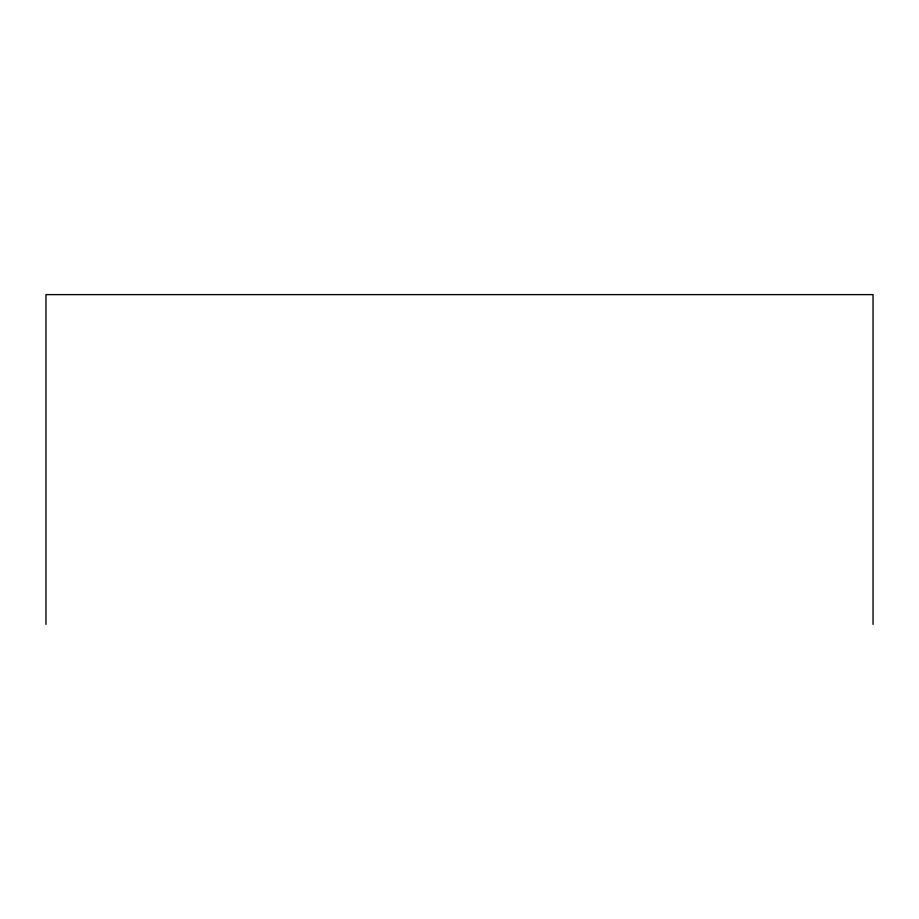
<?xml version="1.0" encoding="UTF-8"?>
<svg xmlns="http://www.w3.org/2000/svg" width="919" height="919" viewBox="0 0 919 919"><rect width="100%" height="100%" fill="white"/><g stroke="black" fill="none" stroke-linecap="round" stroke-linejoin="round"><path stroke-width="1.38" d="M873.05 624.38L873.05 294.62L45.95 294.62L45.95 624.38"/></g></svg>
